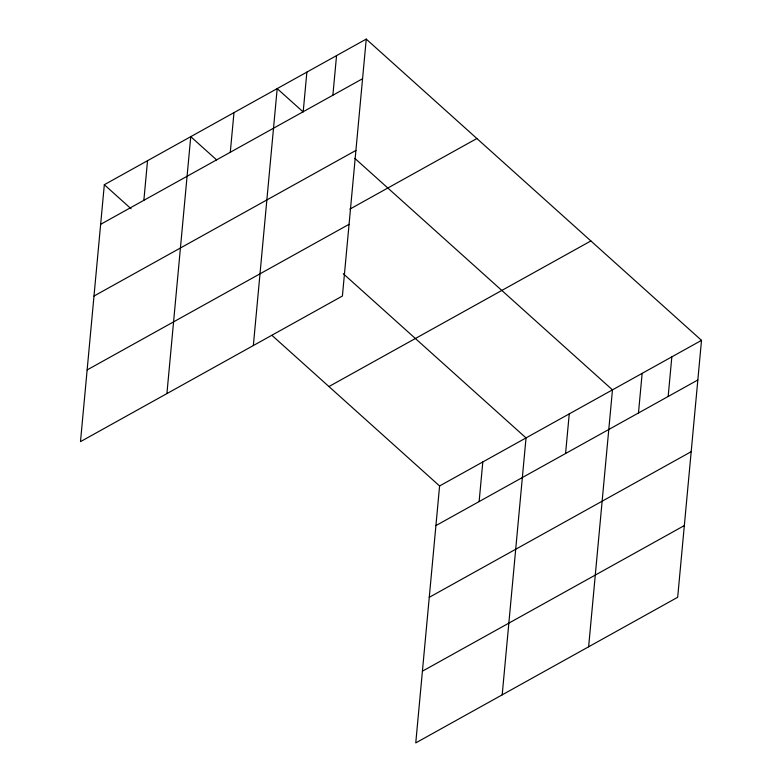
<?xml version="1.0" encoding="UTF-8"?>
<svg xmlns="http://www.w3.org/2000/svg" width="782" height="782" viewBox="0 0 782 782"><rect width="100%" height="100%" fill="white"/><g stroke="black" fill="none" stroke-linecap="round" stroke-linejoin="round"><path stroke-width="1.17" d="M104.319 184.718L80.487 441.644L342.408 296.026L366.24 39.1L104.319 184.718L131.083 208.765M143.859 200.309L147.534 160.691M166.918 393.59L190.749 136.664L216.624 159.909M230.289 152.255L233.974 112.637M253.348 345.536L277.19 88.61L303.064 111.855M303.201 111.728L306.876 72.11M332.878 95.228L336.553 55.6M271.95 335.341L439.592 485.974L415.76 742.9L677.681 597.282L701.513 340.356L366.24 39.1M479.131 501.565L482.807 461.947M502.191 694.846L526.032 437.92L343.249 273.69M565.572 453.521L569.247 413.893M588.631 646.792L612.462 389.866L354.813 158.355M638.474 412.984L642.149 373.366M668.16 396.484L671.836 356.856M100.643 224.336L362.565 78.728M93.987 296.046L355.918 150.437M349.877 209.117L476.883 138.512M87.134 369.935L349.055 224.317M328.948 386.552L590.879 240.944M439.592 485.974L701.513 340.356M435.916 525.592L697.837 379.984M429.269 597.311L691.19 451.693M422.407 671.191L684.338 525.572"/></g></svg>
